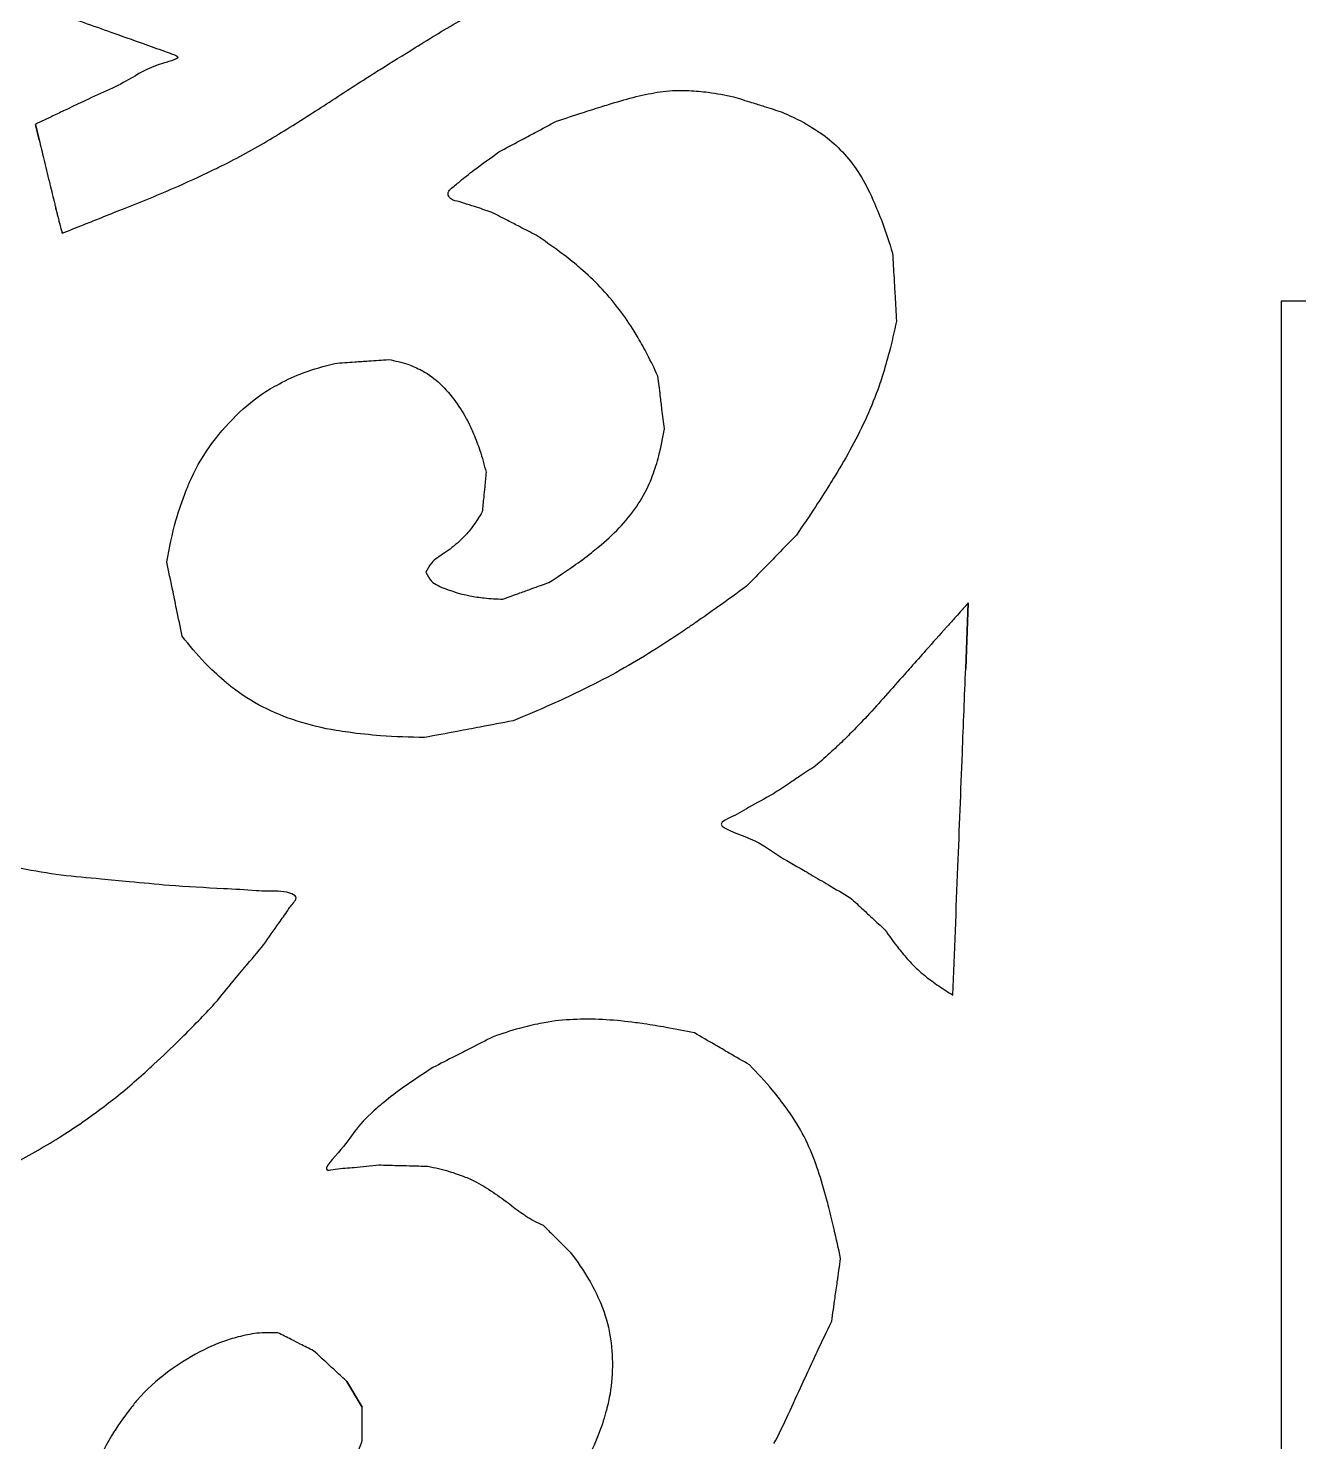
# Model space of a CAD drawing. Extents: x 0 to 339, y 0 to 248.
# Drawn here: x 47.7 to 98.1, y 66.7 to 122.4 of the extents above; entities that cross this region are included whole.
import ezdxf

# ---------------------------------------------------------------- set-up
doc = ezdxf.new("R2010")
doc.units = 0
doc.layers.add('layer_1', color=7, linetype='CONTINUOUS')

msp = doc.modelspace()

# ---------------------------------------------------------------- linework, layer by layer
at = {"layer": 'layer_1', "color": 1}
for p, q in [((48.024598, 118.608412), (48.024598, 118.608412)), ((48.024598, 118.608412), (48.024598, 118.608412)), ((48.024598, 118.608412), (48.024598, 118.608412)), ((48.024598, 118.608412), (48.024598, 118.608412)), ((48.024598, 118.608412), (48.171987, 118.002296)), ((48.171987, 118.002296), (48.024598, 118.608412)), ((48.024598, 118.608412), (48.024598, 118.608412)), ((48.826995, 115.30754), (48.847803, 115.221606)), ((48.847803, 115.221606), (48.826995, 115.30754)), ((48.826995, 115.30754), (48.826995, 115.30754)), ((98.06095, 111.636885), (97.097799, 111.636885)), ((97.097799, 111.636885), (97.097805, 111.636885)), ((97.097805, 111.636885), (97.097864, 4.338491)), ((63.404465, 100.955857), (63.404465, 100.955857)), ((63.404465, 100.955857), (63.404465, 100.955857)), ((63.404465, 100.955857), (63.404465, 100.955857)), ((84.667807, 97.168046), (84.768881, 99.743629)), ((84.768881, 99.743629), (84.667807, 97.168046)), ((84.667807, 97.168046), (84.667807, 97.168046)), ((84.162765, 84.288585), (84.162765, 84.288585)), ((84.162765, 84.288585), (84.162765, 84.288585)), ((84.162765, 84.288585), (84.162765, 84.288585)), ((60.902256, 68.050083), (60.29659, 69.059972)), ((60.29659, 69.059972), (60.902256, 68.050083)), ((60.902256, 68.050083), (60.902256, 68.050083))]:
    msp.add_line(p, q, dxfattribs=at)
for points in [[(48.883361, 123.002403), (49.586584, 122.749352), (50.289211, 122.496831), (50.994258, 122.24502)], [(62.985717, 121.631409), (63.594321, 122.007737), (64.187402, 122.375926), (64.843123, 122.74988)], [(50.994258, 122.24502), (51.41977, 122.093046), (51.846164, 121.94133), (52.269173, 121.790548)], [(52.269173, 121.790548), (52.410924, 121.74002), (52.552295, 121.689597), (52.696682, 121.639044)], [(52.696682, 121.639044), (52.835778, 121.590344), (52.977673, 121.541523), (53.108493, 121.493)], [(53.108493, 121.493), (53.20653, 121.456637), (53.298347, 121.42044), (53.414815, 121.377302)], [(61.599569, 120.770955), (62.061003, 121.060442), (62.527755, 121.34823), (62.985717, 121.631409)], [(53.065076, 121.018535), (52.351489, 120.79934), (52.070418, 120.578631), (51.684122, 120.358247)], [(53.617479, 121.28262), (53.705155, 121.19365), (53.350513, 121.106214), (53.065076, 121.018535)], [(53.414815, 121.377302), (53.494379, 121.347833), (53.585448, 121.315124), (53.617479, 121.28262)], [(51.684122, 120.358247), (51.181945, 120.071753), (50.501946, 119.785809), (49.888998, 119.499706)], [(59.270608, 119.270626), (59.86566, 119.655935), (60.457999, 120.045854), (61.055185, 120.426752)], [(61.055185, 120.426752), (61.236074, 120.542126), (61.417407, 120.656673), (61.599569, 120.770955)], [(71.566844, 119.669821), (71.879692, 119.750766), (72.195589, 119.82039), (72.515298, 119.869998)], [(72.515298, 119.869998), (72.834705, 119.919559), (73.157917, 119.949143), (73.480689, 119.946706)], [(73.480689, 119.946706), (73.578926, 119.945965), (73.677122, 119.942257), (73.775287, 119.937352)], [(73.775287, 119.937352), (74.025717, 119.924837), (74.275944, 119.904527), (74.524363, 119.871866)], [(74.524363, 119.871866), (74.860397, 119.827685), (75.193121, 119.760902), (75.525846, 119.694119)], [(49.888998, 119.499706), (49.653244, 119.389664), (49.427409, 119.279599), (49.198522, 119.169553)], [(57.486104, 118.148169), (58.08801, 118.511125), (58.680643, 118.88861), (59.270608, 119.270626)], [(69.557743, 119.061865), (69.807134, 119.142152), (70.05693, 119.221194), (70.306962, 119.299439)], [(70.306962, 119.299439), (70.40513, 119.330159), (70.503335, 119.360757), (70.601629, 119.391097)], [(70.601629, 119.391097), (70.921636, 119.489874), (71.242602, 119.585927), (71.566844, 119.669821)], [(75.525846, 119.694119), (75.762797, 119.619298), (75.999748, 119.544477), (76.236699, 119.469658)], [(76.236699, 119.469658), (76.402574, 119.417282), (76.56845, 119.364908), (76.734326, 119.312535)], [(76.734326, 119.312535), (76.971305, 119.237712), (77.208285, 119.162892), (77.445264, 119.088071)], [(48.715159, 118.938477), (48.484558, 118.828448), (48.254578, 118.71843), (48.024598, 118.608412)], [(49.198522, 119.169553), (49.038297, 119.092519), (48.876576, 119.015495), (48.715159, 118.938477)], [(67.714398, 118.285503), (67.994985, 118.435154), (68.275565, 118.584816), (68.556145, 118.734478)], [(68.556145, 118.734478), (68.889768, 118.844353), (69.223392, 118.954227), (69.557743, 119.061865)], [(77.445264, 119.088071), (77.713101, 118.965252), (77.980938, 118.842433), (78.239414, 118.701796)], [(78.239414, 118.701796), (78.436053, 118.594805), (78.627275, 118.477501), (78.814739, 118.354859)], [(55.600479, 117.093094), (56.24253, 117.419419), (56.869188, 117.776163), (57.486104, 118.148169)], [(67.1251, 117.971222), (67.321536, 118.075977), (67.517969, 118.180737), (67.714398, 118.285503)], [(78.814739, 118.354859), (78.88952, 118.305935), (78.963704, 118.256162), (79.036464, 118.204312)], [(79.036464, 118.204312), (79.284028, 118.027892), (79.5151, 117.827427), (79.727514, 117.609343)], [(48.171987, 118.002296), (48.233779, 117.7479), (48.295571, 117.493504), (48.35738, 117.239112)], [(66.283138, 117.52225), (66.563794, 117.671904), (66.84445, 117.821557), (67.1251, 117.971222)], [(79.727514, 117.609343), (79.952399, 117.378456), (80.156371, 117.127822), (80.339987, 116.863076)], [(48.35738, 117.239112), (48.430097, 116.939829), (48.502838, 116.640553), (48.5757, 116.341305)], [(55.005599, 116.799395), (55.204757, 116.895572), (55.403344, 116.992899), (55.600479, 117.093094)], [(65.299135, 116.800365), (65.628255, 117.04688), (65.955696, 117.284565), (66.283138, 117.52225)], [(53.467918, 116.090454), (53.985277, 116.31595), (54.497299, 116.553928), (55.005599, 116.799395)], [(64.741654, 116.35897), (64.915043, 116.510104), (65.107374, 116.656733), (65.299135, 116.800365)], [(80.339987, 116.863076), (80.544724, 116.567878), (80.724151, 116.255135), (80.879609, 115.931628)], [(48.5757, 116.341305), (48.637634, 116.086936), (48.699655, 115.832589), (48.761351, 115.578163)], [(51.357869, 115.224502), (52.064447, 115.505604), (52.771024, 115.786706), (53.467918, 116.090454)], [(64.28056, 115.870724), (64.275397, 116.008368), (64.440704, 116.111528), (64.565803, 116.209335)], [(64.565803, 116.209335), (64.631045, 116.260343), (64.685351, 116.309894), (64.741654, 116.35897)], [(80.879609, 115.931628), (80.930268, 115.826209), (80.978381, 115.719646), (81.025515, 115.612628)], [(48.761351, 115.578163), (48.764948, 115.563326), (48.768545, 115.54849), (48.772142, 115.533654)], [(48.772142, 115.533654), (48.780599, 115.498771), (48.789059, 115.463888), (48.797521, 115.429006)], [(48.797521, 115.429006), (48.807343, 115.388517), (48.817169, 115.348028), (48.826995, 115.30754)], [(64.371364, 115.689267), (64.321098, 115.737317), (64.282926, 115.807642), (64.28056, 115.870724)], [(64.742891, 115.552716), (64.613504, 115.586565), (64.469421, 115.595533), (64.371364, 115.689267)], [(64.895291, 115.504051), (64.84508, 115.521289), (64.795186, 115.539035), (64.742891, 115.552716)], [(65.322628, 115.365588), (65.179775, 115.411238), (65.03628, 115.455647), (64.895291, 115.504051)], [(65.980112, 115.14862), (65.761459, 115.221924), (65.542806, 115.295229), (65.322628, 115.365588)], [(81.025515, 115.612628), (81.1492, 115.331803), (81.266141, 115.047845), (81.373466, 114.76043)], [(48.847803, 115.221606), (48.854725, 115.192141), (48.861646, 115.162675), (48.868698, 115.13324)], [(48.868698, 115.13324), (48.875368, 115.105398), (48.882156, 115.077583), (48.889007, 115.049784)], [(48.889007, 115.049784), (48.895402, 115.023836), (48.901853, 114.997902), (48.908357, 114.971983)], [(48.908357, 114.971983), (48.923539, 114.911483), (48.939008, 114.851062), (48.954094, 114.790526)], [(48.954094, 114.790526), (48.981361, 114.681111), (49.007375, 114.571317), (49.039083, 114.463153)], [(49.926947, 114.652104), (50.12337, 114.730668), (50.319792, 114.809235), (50.516213, 114.887806)], [(50.516213, 114.887806), (50.796767, 115.000033), (51.077318, 115.112267), (51.357869, 115.224502)], [(66.634976, 114.811919), (66.416694, 114.924166), (66.198403, 115.036393), (65.980112, 115.14862)], [(67.093304, 114.576199), (66.940533, 114.654782), (66.787757, 114.733355), (66.634976, 114.811919)], [(81.373466, 114.76043), (81.524634, 114.355602), (81.656723, 113.943915), (81.788812, 113.532228)], [(49.039083, 114.463153), (49.05359, 114.413662), (49.06929, 114.364513), (49.08499, 114.315363)], [(49.08499, 114.315363), (49.365643, 114.427608), (49.646296, 114.539852), (49.926947, 114.652104)], [(67.747949, 114.239413), (67.529737, 114.351682), (67.311525, 114.46395), (67.093304, 114.576199)], [(68.674726, 113.587479), (68.371968, 113.813224), (68.059959, 114.026319), (67.747949, 114.239413)], [(69.337902, 113.064698), (69.120851, 113.243979), (68.900358, 113.419242), (68.674726, 113.587479)], [(81.788812, 113.532228), (81.807553, 113.201766), (81.826295, 112.871304), (81.845014, 112.540841)], [(69.591417, 112.850552), (69.507965, 112.923168), (69.423199, 112.994243), (69.337902, 113.064698)], [(70.367622, 112.093791), (70.12262, 112.359694), (69.864026, 112.613342), (69.591417, 112.850552)], [(81.845014, 112.540841), (81.858119, 112.309498), (81.871212, 112.078155), (81.884295, 111.846811)], [(71.037351, 111.292281), (70.827122, 111.57002), (70.603681, 111.837594), (70.367622, 112.093791)], [(81.884295, 111.846811), (81.902987, 111.516292), (81.921656, 111.185772), (81.940325, 110.855252)], [(71.611842, 110.451475), (71.434718, 110.741053), (71.242314, 111.021498), (71.037351, 111.292281)], [(71.76427, 110.195192), (71.714262, 110.281103), (71.663707, 110.36668), (71.611842, 110.451475)], [(81.940325, 110.855252), (81.849711, 110.438899), (81.759097, 110.022546), (81.651319, 109.610525)], [(72.124299, 109.546056), (72.009859, 109.765395), (71.888758, 109.981328), (71.76427, 110.195192)], [(58.573266, 108.814604), (58.978072, 108.967914), (59.398146, 109.078329), (59.81822, 109.188744)], [(59.81822, 109.188744), (60.080124, 109.207501), (60.342028, 109.226258), (60.603934, 109.244988)], [(60.603934, 109.244988), (60.787267, 109.2581), (60.970601, 109.271199), (61.153935, 109.284286)], [(61.153935, 109.284286), (61.415839, 109.302981), (61.677744, 109.321651), (61.93965, 109.340321)], [(61.93965, 109.340321), (62.193681, 109.288097), (62.447712, 109.235872), (62.691452, 109.151318)], [(72.54604, 108.683638), (72.409173, 108.97301), (72.272306, 109.262382), (72.124299, 109.546056)], [(81.651319, 109.610525), (81.569093, 109.296189), (81.476877, 108.984375), (81.379204, 108.674392)], [(57.637048, 108.384322), (57.941148, 108.544626), (58.252411, 108.693089), (58.573266, 108.814604)], [(62.691452, 109.151318), (62.880762, 109.085646), (63.063863, 109.000472), (63.241381, 108.9062)], [(63.241381, 108.9062), (63.313766, 108.86776), (63.385222, 108.827807), (63.454645, 108.78458)], [(63.454645, 108.78458), (63.701719, 108.630733), (63.923027, 108.435409), (64.124357, 108.223391)], [(72.639699, 107.916758), (72.608495, 108.172386), (72.577268, 108.428012), (72.54604, 108.683638)], [(81.379204, 108.674392), (81.340271, 108.550829), (81.30047, 108.427556), (81.258586, 108.304985)], [(56.069369, 107.262), (56.437106, 107.606885), (56.835912, 107.920903), (57.267629, 108.178532)], [(57.267629, 108.178532), (57.388643, 108.250747), (57.512242, 108.318532), (57.637048, 108.384322)], [(64.124357, 108.223391), (64.339103, 107.997244), (64.531121, 107.752104), (64.704284, 107.493824)], [(81.258586, 108.304985), (81.117556, 107.892262), (80.95291, 107.487491), (80.773068, 107.089897)], [(72.7052, 107.379867), (72.683378, 107.558832), (72.661544, 107.737796), (72.639699, 107.916758)], [(55.005971, 106.064877), (55.323738, 106.495103), (55.679052, 106.895939), (56.069369, 107.262)], [(64.704284, 107.493824), (64.881387, 107.22967), (65.038768, 106.951771), (65.171979, 106.663278)], [(72.798686, 106.612775), (72.767532, 106.868473), (72.736378, 107.124172), (72.7052, 107.379867)], [(80.773068, 107.089897), (80.591812, 106.689176), (80.39512, 106.295746), (80.186699, 105.908636)], [(65.171979, 106.663278), (65.211083, 106.578591), (65.248104, 106.492991), (65.284226, 106.406975)], [(65.284226, 106.406975), (65.37388, 106.193482), (65.457993, 105.977423), (65.53115, 105.757877)], [(72.580758, 105.540134), (72.672621, 105.893041), (72.735654, 106.252908), (72.798686, 106.612775)], [(54.161498, 104.643177), (54.389696, 105.144937), (54.677812, 105.620579), (55.005971, 106.064877)], [(80.186699, 105.908636), (79.974335, 105.514204), (79.749793, 105.126333), (79.516127, 104.744182)], [(65.53115, 105.757877), (65.625624, 105.474361), (65.701828, 105.185028), (65.778032, 104.895695)], [(72.33483, 104.764866), (72.428318, 105.019502), (72.512497, 105.277896), (72.580758, 105.540134)], [(65.778032, 104.895695), (65.759397, 104.702434), (65.740761, 104.509173), (65.722087, 104.315916)], [(72.217954, 104.466539), (72.259729, 104.564828), (72.298002, 104.664556), (72.33483, 104.764866)], [(79.516127, 104.744182), (79.445716, 104.629026), (79.374475, 104.514389), (79.302883, 104.399968)], [(53.562814, 102.99701), (53.675996, 103.399604), (53.815055, 103.79544), (53.968797, 104.184852)], [(53.968797, 104.184852), (54.02969, 104.339086), (54.092885, 104.492312), (54.161498, 104.643177)], [(65.722087, 104.315916), (65.709013, 104.180607), (65.695919, 104.045301), (65.682806, 103.909996)], [(71.699634, 103.536662), (71.901684, 103.829261), (72.079151, 104.139962), (72.217954, 104.466539)], [(79.302883, 104.399968), (79.122315, 104.111376), (78.939508, 103.824152), (78.752915, 103.539431)], [(65.682806, 103.909996), (65.66407, 103.716662), (65.645294, 103.523332), (65.626519, 103.330002)], [(65.626519, 103.330002), (65.501812, 103.127738), (65.377106, 102.925475), (65.233676, 102.736921)], [(71.018638, 102.702324), (71.265671, 102.963176), (71.495232, 103.240655), (71.699634, 103.536662)], [(78.752915, 103.539431), (78.506631, 103.163626), (78.253752, 102.792181), (78.000873, 102.420736)], [(53.201725, 101.36034), (53.306712, 101.909911), (53.411699, 102.459483), (53.562814, 102.99701)], [(65.233676, 102.736921), (65.123245, 102.591749), (65.001715, 102.454703), (64.874474, 102.32344)], [(70.197466, 101.941009), (70.48604, 102.17786), (70.761784, 102.431103), (71.018638, 102.702324)], [(64.717317, 102.168149), (64.536403, 101.998172), (64.34046, 101.847264), (64.130037, 101.707992)], [(64.874474, 102.32344), (64.823147, 102.270492), (64.770891, 102.218484), (64.717317, 102.168149)], [(78.000873, 102.420736), (77.757705, 102.171297), (77.514536, 101.921859), (77.271358, 101.67243)], [(64.130037, 101.707992), (63.948771, 101.588017), (63.75676, 101.476678), (63.621379, 101.315132)], [(69.228448, 101.203862), (69.466337, 101.372106), (69.699337, 101.547404), (69.929003, 101.726782)], [(69.929003, 101.726782), (70.019236, 101.797257), (70.108954, 101.868362), (70.197466, 101.941009)], [(77.271358, 101.67243), (77.101123, 101.497821), (76.930883, 101.323216), (76.760638, 101.148617)], [(53.426278, 100.275299), (53.351433, 100.63698), (53.276579, 100.99866), (53.201725, 101.36034)], [(63.621379, 101.315132), (63.532977, 101.209645), (63.468721, 101.082751), (63.404465, 100.955857)], [(63.404465, 100.955857), (63.469995, 100.830769), (63.535525, 100.70568), (63.628865, 100.608891)], [(68.253055, 100.551889), (68.581121, 100.764978), (68.909187, 100.978067), (69.228448, 101.203862)], [(76.760638, 101.148617), (76.517416, 100.899175), (76.274184, 100.649743), (76.030952, 100.400312)], [(53.583435, 99.515799), (53.531054, 99.768967), (53.478668, 100.022133), (53.426278, 100.275299)], [(63.628865, 100.608891), (63.773415, 100.458999), (63.984659, 100.376976), (64.189932, 100.301177)], [(64.189932, 100.301177), (64.435219, 100.210603), (64.67198, 100.128915), (64.91946, 100.072098)], [(67.108196, 100.138568), (67.265332, 100.195323), (67.422472, 100.252068), (67.579616, 100.308802)], [(67.579616, 100.308802), (67.804091, 100.389845), (68.028573, 100.470867), (68.253055, 100.551889)], [(76.030952, 100.400312), (75.656962, 100.127748), (75.282972, 99.855185), (74.905985, 99.58681)], [(64.91946, 100.072098), (64.993609, 100.055075), (65.068721, 100.040284), (65.143928, 100.026253)], [(65.143928, 100.026253), (65.330257, 99.991493), (65.517172, 99.961399), (65.705118, 99.941114)], [(65.705118, 99.941114), (65.947177, 99.914987), (66.190946, 99.905128), (66.434715, 99.895269)], [(66.434715, 99.895269), (66.659206, 99.976376), (66.883697, 100.057483), (67.108196, 100.138568)], [(84.768881, 99.743629), (84.662896, 99.625207), (84.556911, 99.506786), (84.450932, 99.388359)], [(53.8079, 98.430841), (53.733081, 98.792494), (53.658262, 99.154147), (53.583435, 99.515799)], [(74.905985, 99.58681), (74.616632, 99.380822), (74.325513, 99.177301), (74.033467, 98.975139)], [(84.450932, 99.388359), (84.376722, 99.305433), (84.302516, 99.222504), (84.228306, 99.139579)], [(73.682769, 98.733804), (73.286589, 98.463301), (72.886194, 98.198882), (72.480686, 97.942535)], [(74.033467, 98.975139), (73.916789, 98.894372), (73.799963, 98.813822), (73.682769, 98.733804)], [(83.910182, 98.784051), (83.640823, 98.4829), (83.371721, 98.181521), (83.102995, 97.879805)], [(84.228306, 99.139579), (84.122257, 99.021077), (84.0162, 98.902582), (83.910182, 98.784051)], [(54.700237, 97.390688), (54.384844, 97.720831), (54.096372, 98.075836), (53.8079, 98.430841)], [(72.480686, 97.942535), (72.066861, 97.680931), (71.647712, 97.427733), (71.222546, 97.184895)], [(83.102995, 97.879805), (82.902975, 97.65523), (82.703164, 97.43047), (82.503521, 97.205561)], [(55.457909, 96.676022), (55.195177, 96.903237), (54.939932, 97.139782), (54.700237, 97.390688)], [(71.222546, 97.184895), (70.778172, 96.931086), (70.327224, 96.688594), (69.868997, 96.460924)], [(82.268799, 96.940906), (82.015692, 96.655193), (81.763237, 96.368897), (81.509208, 96.084012)], [(82.503521, 97.205561), (82.425242, 97.117376), (82.346989, 97.029169), (82.268799, 96.940906)], [(84.536872, 93.828869), (84.580518, 94.941928), (84.624163, 96.054987), (84.667807, 97.168046)], [(55.777822, 96.410353), (55.668897, 96.496077), (55.562806, 96.585306), (55.457909, 96.676022)], [(56.973106, 95.651753), (56.552306, 95.867305), (56.148644, 96.118516), (55.777822, 96.410353)], [(69.868997, 96.460924), (69.727391, 96.390568), (69.58509, 96.321626), (69.442508, 96.253257)], [(69.442508, 96.253257), (69.078012, 96.078478), (68.711682, 95.907437), (68.342658, 95.742506)], [(81.509208, 96.084012), (81.271249, 95.817148), (81.031909, 95.551522), (80.789131, 95.288975)], [(58.336723, 95.089631), (57.868527, 95.241316), (57.411515, 95.427181), (56.973106, 95.651753)], [(68.342658, 95.742506), (67.844668, 95.519936), (67.341771, 95.308493), (66.838874, 95.097051)], [(80.789131, 95.288975), (80.562795, 95.04421), (80.333472, 94.802121), (80.097184, 94.567016)], [(59.868787, 94.718402), (59.350307, 94.804437), (58.837127, 94.927511), (58.336723, 95.089631)], [(60.357007, 94.646337), (60.19394, 94.668164), (60.031103, 94.691467), (59.868787, 94.718402)], [(65.548108, 94.853968), (65.246907, 94.797234), (64.945708, 94.740489), (64.644512, 94.683734)], [(66.838874, 95.097051), (66.408617, 95.01603), (65.97836, 94.93501), (65.548108, 94.853968)], [(61.619626, 94.512501), (61.197616, 94.543807), (60.776545, 94.590182), (60.357007, 94.646337)], [(63.353575, 94.440436), (62.775008, 94.455074), (62.19644, 94.469712), (61.619626, 94.512501)], [(64.644512, 94.683734), (64.214197, 94.602649), (63.783886, 94.521543), (63.353575, 94.440436)], [(79.896049, 94.369585), (79.73181, 94.210046), (79.566123, 94.051958), (79.397444, 93.897158)], [(80.097184, 94.567016), (80.030589, 94.500755), (79.963441, 94.435048), (79.896049, 94.369585)], [(79.397444, 93.897158), (79.187573, 93.704557), (78.97307, 93.517047), (78.758567, 93.329537)], [(84.361041, 89.344945), (84.419651, 90.839587), (84.478262, 92.334228), (84.536872, 93.828869)], [(78.758567, 93.329537), (78.552808, 93.192346), (78.34705, 93.055155), (78.141283, 92.917977)], [(77.709125, 92.6299), (77.503313, 92.492719), (77.297492, 92.355551), (77.091671, 92.218383)], [(78.141283, 92.917977), (77.997235, 92.821945), (77.853182, 92.725919), (77.709125, 92.6299)], [(77.091671, 92.218383), (76.758982, 92.040169), (76.426292, 91.861955), (76.118891, 91.683349)], [(76.118891, 91.683349), (75.882433, 91.545962), (75.660939, 91.408343), (75.370617, 91.271785)], [(75.071311, 91.10716), (74.860471, 90.898155), (75.656185, 90.673619), (76.177813, 90.45334)], [(75.370617, 91.271785), (75.254489, 91.217163), (75.127348, 91.16271), (75.071311, 91.10716)], [(76.177813, 90.45334), (76.686173, 90.238664), (76.934213, 90.02803), (77.256317, 89.816397)], [(77.256317, 89.816397), (77.561592, 89.615822), (77.933393, 89.414349), (78.278776, 89.213253)], [(49.045827, 89.010462), (48.519038, 89.095242), (47.992249, 89.180021), (47.466946, 89.273339)], [(78.278776, 89.213253), (78.375758, 89.156785), (78.470657, 89.100348), (78.565891, 89.043914)], [(84.162765, 84.288585), (84.228857, 85.974039), (84.294949, 87.659492), (84.361041, 89.344945)], [(50.617244, 88.860819), (50.093439, 88.910705), (49.569633, 88.960584), (49.045827, 89.010462)], [(51.717162, 88.756053), (51.350524, 88.790979), (50.983884, 88.825901), (50.617244, 88.860819)], [(53.288368, 88.606367), (52.764633, 88.656265), (52.240898, 88.706163), (51.717162, 88.756053)], [(55.435021, 88.48014), (54.721559, 88.518034), (54.004964, 88.5622), (53.288368, 88.606367)], [(78.565891, 89.043914), (78.796942, 88.906996), (79.029964, 88.770097), (79.262595, 88.633277)], [(79.262595, 88.633277), (79.549434, 88.464575), (79.835677, 88.295994), (80.121921, 88.127413)], [(56.72296, 88.404445), (56.29001, 88.436927), (55.863079, 88.457404), (55.435021, 88.48014)], [(57.152256, 88.379227), (57.01225, 88.381458), (56.867271, 88.393619), (56.72296, 88.404445)], [(58.045341, 88.307075), (57.714082, 88.413028), (57.443964, 88.374577), (57.152256, 88.379227)], [(58.287541, 88.156449), (58.262433, 88.224988), (58.150789, 88.273348), (58.045341, 88.307075)], [(58.086455, 87.798239), (58.180354, 87.91716), (58.323703, 88.057734), (58.287541, 88.156449)], [(80.121921, 88.127413), (80.290337, 87.971575), (80.458753, 87.815736), (80.627138, 87.659864)], [(57.615132, 87.124734), (57.736071, 87.294478), (57.859822, 87.465449), (57.968608, 87.629855)], [(57.968608, 87.629855), (58.004873, 87.684663), (58.039475, 87.738741), (58.086455, 87.798239)], [(80.627138, 87.659864), (80.745006, 87.550755), (80.86286, 87.44163), (80.980699, 87.33249)], [(57.026127, 86.282921), (57.219858, 86.56239), (57.413589, 86.841859), (57.615132, 87.124734)], [(80.980699, 87.33249), (81.149039, 87.176575), (81.317348, 87.020629), (81.485658, 86.864682)], [(81.485658, 86.864682), (81.646308, 86.636133), (81.806959, 86.407584), (81.978654, 86.187446)], [(56.277779, 85.384974), (56.527224, 85.684293), (56.776675, 85.983607), (57.026127, 86.282921)], [(81.978654, 86.187446), (82.102411, 86.028771), (82.231906, 85.874466), (82.365058, 85.723491)], [(55.753965, 84.756409), (55.928566, 84.965933), (56.103171, 85.175455), (56.277779, 85.384974)], [(82.365058, 85.723491), (82.416323, 85.665364), (82.468129, 85.607732), (82.521317, 85.55138)], [(82.521317, 85.55138), (82.688657, 85.374085), (82.869671, 85.20947), (83.059053, 85.055642)], [(55.005702, 83.85846), (55.255121, 84.157778), (55.50454, 84.457096), (55.753965, 84.756409)], [(83.059053, 85.055642), (83.235864, 84.912025), (83.41997, 84.77781), (83.60811, 84.649689)], [(83.60811, 84.649689), (83.790468, 84.525505), (83.976616, 84.407045), (84.162765, 84.288585)], [(53.714854, 82.536057), (54.152975, 82.96902), (54.579339, 83.41374), (55.005702, 83.85846)], [(67.900282, 83.167085), (67.628302, 83.112402), (67.35751, 83.050871), (67.090234, 82.977169)], [(68.227676, 83.227934), (68.118183, 83.20976), (68.009138, 83.188971), (67.900282, 83.167085)], [(69.353776, 83.333479), (68.976605, 83.321236), (68.599566, 83.289665), (68.227676, 83.227934)], [(70.50225, 83.315642), (70.119976, 83.338409), (69.736808, 83.345911), (69.353776, 83.333479)], [(71.662022, 83.202423), (71.276973, 83.253736), (70.890072, 83.292545), (70.50225, 83.315642)], [(72.006224, 83.153801), (71.891587, 83.170695), (71.776887, 83.187115), (71.662022, 83.202423)], [(72.866678, 83.015465), (72.580637, 83.066109), (72.293627, 83.111445), (72.006224, 83.153801)], [(73.985149, 82.79871), (73.612878, 82.873985), (73.240607, 82.949261), (72.866678, 83.015465)], [(52.693406, 81.561485), (53.038577, 81.881383), (53.380147, 82.205289), (53.714854, 82.536057)], [(66.055738, 82.647137), (65.762702, 82.497491), (65.469665, 82.347845), (65.176624, 82.198205)], [(67.090234, 82.977169), (66.74141, 82.880979), (66.398574, 82.764058), (66.055738, 82.647137)], [(74.789696, 82.331159), (74.52153, 82.487038), (74.25334, 82.642874), (73.985149, 82.79871)], [(65.176624, 82.198205), (64.971464, 82.093441), (64.766303, 81.98868), (64.561139, 81.883922)], [(75.352775, 82.003767), (75.165094, 82.112919), (74.977401, 82.222049), (74.789696, 82.331159)], [(76.157022, 81.535915), (75.888948, 81.69188), (75.620874, 81.847845), (75.352775, 82.003767)], [(52.278092, 81.181739), (52.417655, 81.307092), (52.555817, 81.43397), (52.693406, 81.561485)], [(63.681721, 81.434905), (63.291133, 81.182015), (62.900544, 80.929125), (62.522087, 80.656735)], [(64.561139, 81.883922), (64.268002, 81.734245), (63.974861, 81.584575), (63.681721, 81.434905)], [(77.044772, 80.556667), (76.7618, 80.89423), (76.459411, 81.215072), (76.157022, 81.535915)], [(50.814378, 79.964884), (51.317933, 80.351195), (51.806032, 80.757743), (52.278092, 81.181739)], [(62.522087, 80.656735), (62.256038, 80.46525), (61.995985, 80.264128), (61.743982, 80.058104)], [(77.635064, 79.796314), (77.446633, 80.056126), (77.250852, 80.31083), (77.044772, 80.556667)], [(49.18797, 78.821134), (49.745515, 79.179908), (50.288379, 79.561355), (50.814378, 79.964884)], [(61.459668, 79.818645), (61.171948, 79.567082), (60.880793, 79.278255), (60.669774, 79.01037)], [(61.743982, 80.058104), (61.648565, 79.980097), (61.554302, 79.901386), (61.459668, 79.818645)], [(77.849297, 79.490499), (77.780144, 79.593985), (77.708157, 79.695534), (77.635064, 79.796314)], [(78.431937, 78.444717), (78.263592, 78.807003), (78.07101, 79.158708), (77.849297, 79.490499)], [(47.303432, 77.722333), (47.946875, 78.061169), (48.576258, 78.427505), (49.18797, 78.821134)], [(60.669774, 79.01037), (60.480651, 78.770281), (60.355898, 78.547014), (60.059395, 78.202054)], [(60.059395, 78.202054), (59.777995, 77.874666), (59.341895, 77.437667), (59.538902, 77.393865)], [(78.857495, 77.371094), (78.734189, 77.735869), (78.594341, 78.095216), (78.431937, 78.444717)], [(59.838194, 77.423777), (60.123241, 77.470844), (60.348291, 77.480653), (60.586384, 77.498568)], [(60.586384, 77.498568), (60.895877, 77.521854), (61.227408, 77.558836), (61.558939, 77.595817)], [(61.558939, 77.595817), (61.795904, 77.589636), (62.032868, 77.583456), (62.269831, 77.577243)], [(62.269831, 77.577243), (62.435707, 77.572894), (62.601583, 77.56853), (62.767458, 77.56415)], [(62.767458, 77.56415), (63.004423, 77.557892), (63.241388, 77.551603), (63.478353, 77.545314)], [(63.478353, 77.545314), (63.763532, 77.484466), (64.048712, 77.423618), (64.327661, 77.340553)], [(59.538902, 77.393865), (59.600544, 77.380159), (59.724169, 77.404949), (59.838194, 77.423777)], [(64.327661, 77.340553), (64.53933, 77.277523), (64.747413, 77.201701), (64.95245, 77.118943)], [(64.95245, 77.118943), (65.034226, 77.085937), (65.115518, 77.051827), (65.195623, 77.015148)], [(65.195623, 77.015148), (65.464043, 76.892243), (65.719141, 76.74049), (65.966349, 76.578227)], [(79.187654, 76.258233), (79.088657, 76.632324), (78.981432, 77.004451), (78.857495, 77.371094)], [(65.966349, 76.578227), (66.199062, 76.425477), (66.424783, 76.263413), (66.647145, 76.096469)], [(66.647145, 76.096469), (66.835613, 75.954972), (67.021668, 75.809969), (67.215725, 75.676467)], [(79.275586, 75.918643), (79.246736, 76.031956), (79.217571, 76.145184), (79.187654, 76.258233)], [(79.486987, 75.057077), (79.419493, 75.344976), (79.348546, 75.632081), (79.275586, 75.918643)], [(67.215725, 75.676467), (67.262729, 75.64413), (67.310203, 75.612468), (67.357906, 75.581068)], [(67.357906, 75.581068), (67.462943, 75.511928), (67.569093, 75.444058), (67.6797, 75.384645)], [(67.6797, 75.384645), (67.79143, 75.324631), (67.907707, 75.273247), (68.023985, 75.221864)], [(68.023985, 75.221864), (68.161171, 75.084677), (68.298358, 74.947491), (68.435545, 74.810304)], [(68.435545, 74.810304), (68.53157, 74.714278), (68.627596, 74.618252), (68.723621, 74.522227)], [(79.743268, 73.909335), (79.659864, 74.292381), (79.57646, 74.675426), (79.486987, 75.057077)], [(68.723621, 74.522227), (68.860794, 74.385054), (68.997966, 74.247882), (69.135139, 74.110709)], [(69.135139, 74.110709), (69.37257, 73.780015), (69.61, 73.44932), (69.815143, 73.098859)], [(79.612414, 72.992726), (79.656048, 73.29826), (79.699658, 73.603798), (79.743268, 73.909335)], [(69.815143, 73.098859), (69.970066, 72.834191), (70.106575, 72.558251), (70.231459, 72.277686)], [(79.520741, 72.35107), (79.55131, 72.564953), (79.581868, 72.778839), (79.612414, 72.992726)], [(70.231459, 72.277686), (70.281226, 72.165882), (70.329146, 72.053343), (70.37275, 71.939096)], [(70.37275, 71.939096), (70.520139, 71.552921), (70.618206, 71.147225), (70.678532, 70.737242)], [(79.389675, 71.434376), (79.433372, 71.73994), (79.477068, 72.045503), (79.520741, 72.35107)], [(78.819119, 70.231641), (79.007925, 70.633203), (79.1988, 71.033789), (79.389675, 71.434376)], [(56.017968, 70.81544), (55.911889, 70.788091), (55.806382, 70.759369), (55.701808, 70.727509)], [(56.749368, 70.959502), (56.502861, 70.932603), (56.258938, 70.877565), (56.017968, 70.81544)], [(57.570396, 70.980096), (57.295674, 70.984616), (57.020952, 70.989137), (56.749368, 70.959502)], [(58.094179, 70.718163), (57.919595, 70.805495), (57.744995, 70.892796), (57.570396, 70.980096)], [(54.499969, 70.223344), (54.054102, 69.990437), (53.627834, 69.72342), (53.225281, 69.421795)], [(55.701808, 70.727509), (55.286488, 70.600973), (54.885887, 70.424936), (54.499969, 70.223344)], [(58.460752, 70.534735), (58.338568, 70.595893), (58.216378, 70.657036), (58.094179, 70.718163)], [(58.984322, 70.272587), (58.809804, 70.35998), (58.635286, 70.447373), (58.460752, 70.534735)], [(59.53098, 69.767513), (59.34876, 69.935871), (59.166541, 70.104229), (58.984322, 70.272587)], [(70.678532, 70.737242), (70.738998, 70.32631), (70.761547, 69.911071), (70.748643, 69.49621)], [(78.394492, 69.32065), (78.53519, 69.624706), (78.676565, 69.928451), (78.819119, 70.231641)], [(59.859059, 69.464427), (59.749688, 69.565443), (59.640334, 69.666478), (59.53098, 69.767513)], [(53.225281, 69.421795), (52.794253, 69.098834), (52.390415, 68.736195), (52.040323, 68.3285)], [(59.968445, 69.363385), (59.931988, 69.397072), (59.895523, 69.430748), (59.859059, 69.464427)], [(60.199363, 69.149872), (60.122393, 69.221047), (60.04544, 69.292239), (59.968445, 69.363385)], [(60.284436, 69.07121), (60.256079, 69.097431), (60.227719, 69.12365), (60.199363, 69.149872)], [(70.748643, 69.49621), (70.735899, 69.086476), (70.688573, 68.677111), (70.59989, 68.27761)], [(78.228013, 68.959608), (78.283289, 69.080056), (78.338838, 69.200377), (78.394492, 69.32065)], [(60.29659, 69.059972), (60.292539, 69.063718), (60.288488, 69.067464), (60.284436, 69.07121)], [(77.680823, 67.765243), (77.865694, 68.162214), (78.045361, 68.561602), (78.228013, 68.959608)], [(52.040323, 68.3285), (51.933696, 68.204329), (51.832054, 68.075978), (51.732538, 67.945882)], [(60.902256, 67.563699), (60.902256, 67.725827), (60.902256, 67.887955), (60.902256, 68.050083)], [(70.59989, 68.27761), (70.574059, 68.161247), (70.54472, 68.045722), (70.513845, 67.930541)], [(51.732538, 67.945882), (51.479769, 67.615441), (51.240708, 67.273737), (51.026259, 66.917876)], [(60.902256, 67.22323), (60.902256, 67.336719), (60.902256, 67.450209), (60.902256, 67.563699)], [(70.513845, 67.930541), (70.437234, 67.644736), (70.351171, 67.361053), (70.24823, 67.083955)], [(77.116813, 66.610287), (77.314105, 66.990795), (77.499954, 67.376862), (77.680823, 67.765243)], [(51.026259, 66.917876), (50.736607, 66.43722), (50.491855, 65.930736), (50.247102, 65.424252)], [(60.902256, 66.736844), (60.902256, 66.898973), (60.902256, 67.061101), (60.902256, 67.22323)], [(70.24823, 67.083955), (70.114954, 66.725206), (69.953388, 66.377496), (69.791822, 66.029786)], [(60.591102, 65.965271), (60.699391, 66.220566), (60.800823, 66.478705), (60.902256, 66.736844)]]:
    msp.add_open_spline(points, degree=3, dxfattribs=at)

doc.saveas('drawing.dxf')
